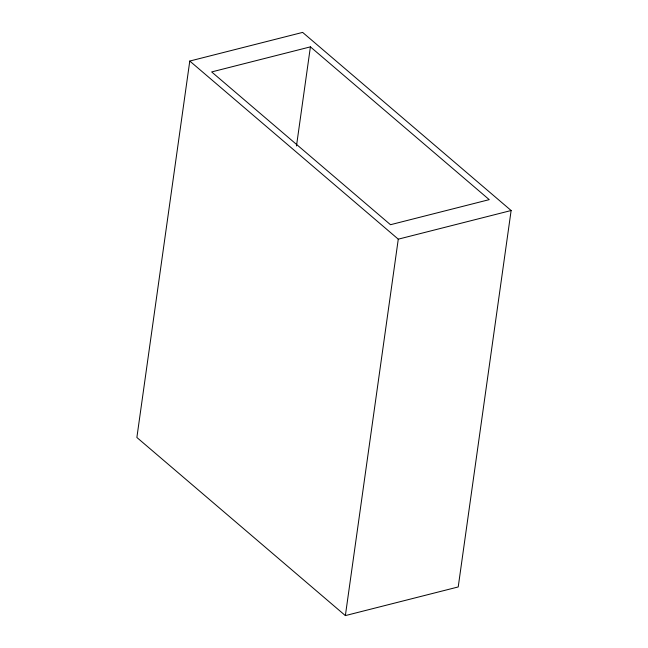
<?xml version="1.0" encoding="UTF-8"?>
<svg xmlns="http://www.w3.org/2000/svg" width="648" height="648" viewBox="0 0 648 648"><rect width="100%" height="100%" fill="white"/><g stroke="black" fill="none" stroke-linecap="round" stroke-linejoin="round"><path stroke-width="0.97" d="M189.783 61.05L136.874 437.481L345.368 615.6L458.217 586.95L511.126 210.519L302.632 32.4L189.783 61.05L398.277 239.169L511.126 210.519M296.484 145.938L310.408 46.859L211.661 71.928L390.493 224.71L489.24 199.641L310.408 46.859M345.368 615.6L398.277 239.169"/></g></svg>
